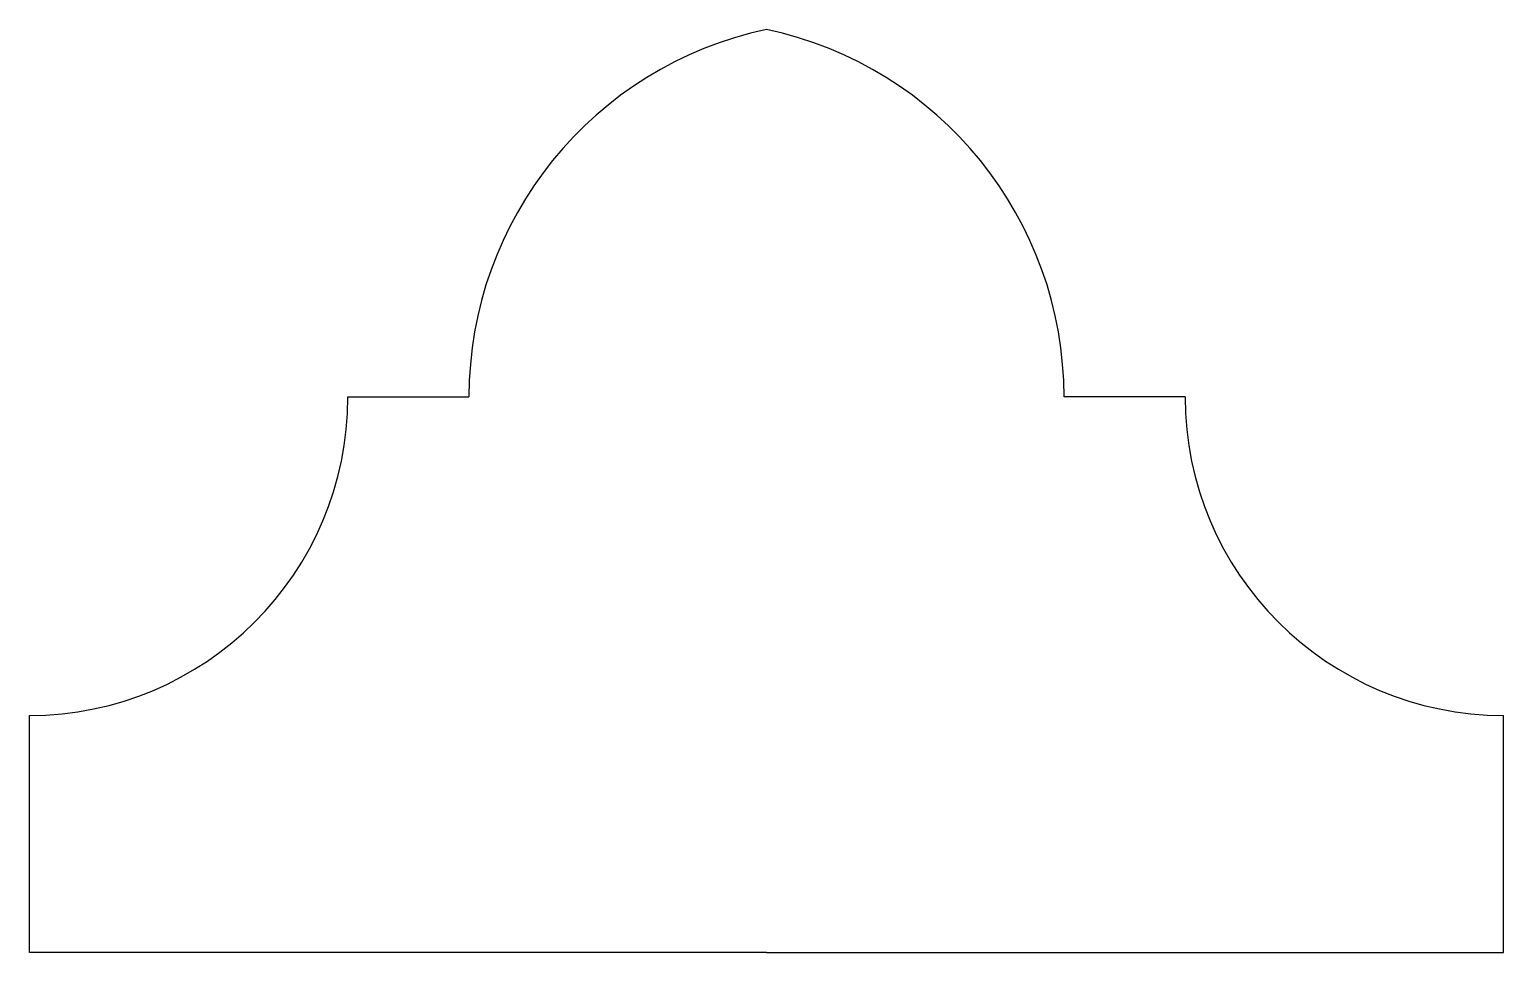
# Model space of a CAD drawing. Extents: x -3.5 to 3.5, y -33.72 to -29.33.
import ezdxf

# ---------------------------------------------------------------- set-up
doc = ezdxf.new("R2010")
doc.units = 0
doc.layers.add('MODELSKETCH_VISIBLE', color=7, linetype='CONTINUOUS')

msp = doc.modelspace()

# ---------------------------------------------------------------- linework, layer by layer
at = {"layer": 'MODELSKETCH_VISIBLE'}
for p, q in [((-1.9882, -31.078), (-1.4131, -31.078)), ((1.9882, -31.078), (1.4131, -31.078)), ((-3.5, -33.7154), (-3.5, -32.5897)), ((3.5, -33.7154), (3.5, -32.5897)), ((0, -33.7154), (-3.5, -33.7154)), ((0, -33.7154), (3.5, -33.7154))]:
    msp.add_line(p, q, dxfattribs=at)
for centre, radius, start, end in [((0.3705, -31.078), 1.7836, 101.99019, 180), ((-0.3705, -31.078), 1.7836, 0, 78.00981), ((-3.5, -31.078), 1.5118, 270, 0), ((3.5, -31.078), 1.5118, 180, 270)]:
    msp.add_arc(centre, radius, start, end, dxfattribs=at)

doc.saveas('drawing.dxf')
